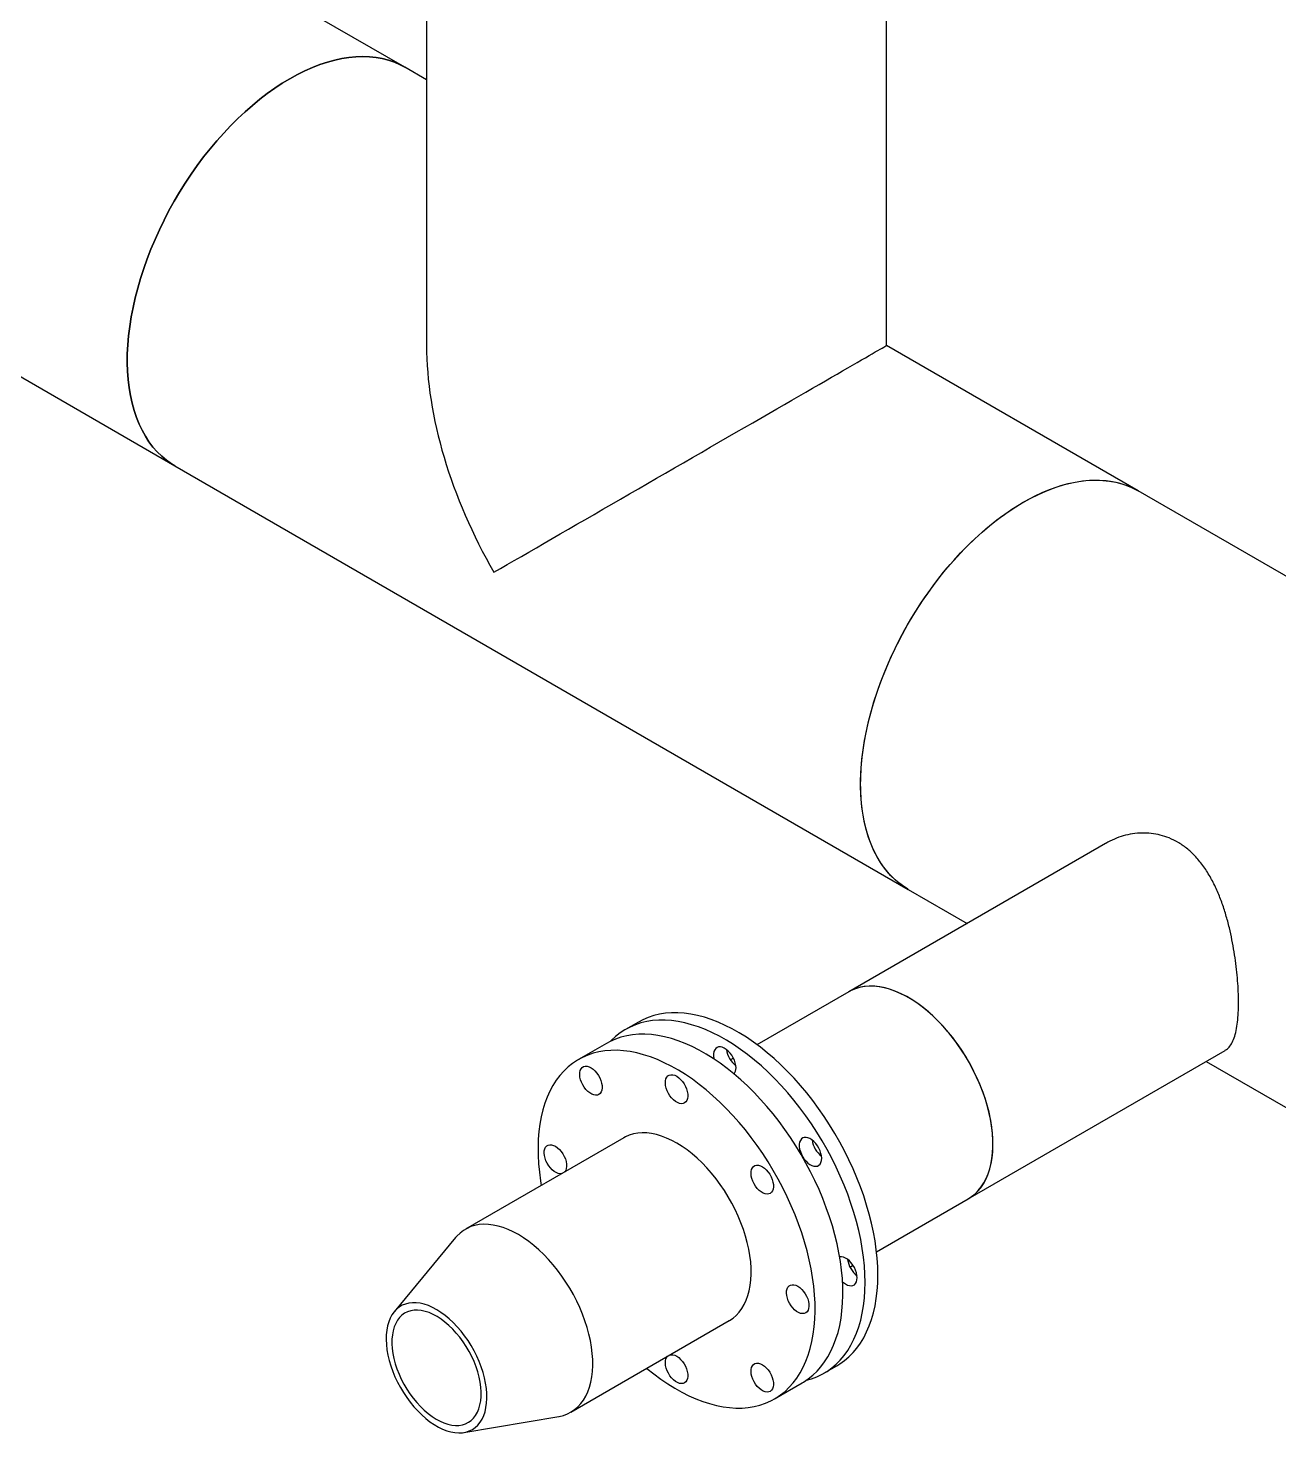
# Model space of a CAD drawing. Header units: inches. Extents: x -375 to 644, y -327 to 278.
# Drawn here: x -179.57 to -144.9, y 57.18 to 96.11 of the extents above; entities that cross this region are included whole.
import ezdxf

# ---------------------------------------------------------------- set-up
doc = ezdxf.new("R2010")
doc.units = ezdxf.units.IN
doc.header["$MEASUREMENT"] = 0

msp = doc.modelspace()

# ---------------------------------------------------------------- linework, layer by layer
at = {"color": 7, "linetype": 'Continuous', "lineweight": 25}
for p, q in [((-169.127, 95.019), (-185.39, 104.408)), ((-168.524, 100.573), (-168.524, 87.311)), ((-155.774, 87.311), (-155.774, 100.573)), ((-168.524, 94.671), (-169.127, 95.019)), ((-183.508, 88.6), (-175.501, 83.977)), ((-148.797, 83.283), (-155.774, 87.311)), ((-175.501, 83.977), (-155.172, 72.241)), ((-132.534, 73.895), (-148.797, 83.283)), ((-149.701, 73.517), (-156.823, 69.405)), ((-155.172, 72.241), (-153.541, 71.3)), ((-156.823, 69.405), (-159.365, 67.938)), ((-162.654, 68.565), (-163.007, 68.361)), ((-163.538, 67.974), (-164.309, 67.529)), ((-153.51, 63.668), (-146.389, 67.779)), ((-160.016, 67.562), (-160.1, 67.514)), ((-146.915, 67.475), (-138.908, 62.853)), ((-163.057, 65.359), (-167.448, 62.824)), ((-156.052, 62.2), (-153.51, 63.668)), ((-167.722, 62.591), (-169.421, 60.538)), ((-156.787, 61.776), (-156.703, 61.825)), ((-164.523, 57.758), (-160.132, 60.293)), ((-157.508, 58.834), (-157.154, 59.038)), ((-158.879, 58.123), (-158.109, 58.568)), ((-167.489, 57.192), (-164.862, 57.637))]:
    msp.add_line(p, q, dxfattribs=at)
at = {"color": 7, "linetype": 'Continuous', "lineweight": 25, "flags": 128}
for points in [[(-169.127, 95.019), (-169.259, 95.089), (-169.416, 95.159), (-169.58, 95.215), (-169.75, 95.26), (-169.925, 95.292), (-170.105, 95.311), (-170.291, 95.318), (-170.48, 95.312), (-170.674, 95.294), (-170.871, 95.263), (-171.071, 95.219), (-171.274, 95.163), (-171.479, 95.095), (-171.686, 95.015), (-171.895, 94.923), (-172.104, 94.819), (-172.314, 94.704)], [(-172.314, 94.704), (-172.104, 94.819), (-171.895, 94.923), (-171.686, 95.015), (-171.479, 95.095), (-171.274, 95.163), (-171.071, 95.219), (-170.871, 95.263), (-170.674, 95.294), (-170.48, 95.312), (-170.291, 95.318), (-170.105, 95.311), (-169.925, 95.292), (-169.75, 95.26), (-169.58, 95.215), (-169.416, 95.159), (-169.259, 95.089), (-169.127, 95.019)], [(-172.314, 94.704), (-172.523, 94.577), (-172.733, 94.439), (-172.941, 94.291), (-173.148, 94.132), (-173.353, 93.963), (-173.556, 93.785), (-173.757, 93.597), (-173.954, 93.4), (-174.147, 93.195), (-174.337, 92.982), (-174.522, 92.761), (-174.703, 92.534), (-174.878, 92.299), (-175.048, 92.059), (-175.211, 91.813), (-175.369, 91.562), (-175.52, 91.307), (-175.664, 91.047), (-175.8, 90.785), (-175.93, 90.519), (-176.051, 90.252), (-176.164, 89.982), (-176.269, 89.712), (-176.365, 89.441), (-176.453, 89.17), (-176.531, 88.901), (-176.601, 88.632), (-176.661, 88.365), (-176.712, 88.101), (-176.753, 87.839), (-176.785, 87.582), (-176.807, 87.328), (-176.819, 87.079), (-176.821, 86.835), (-176.814, 86.598), (-176.797, 86.366), (-176.77, 86.141), (-176.734, 85.924), (-176.688, 85.714), (-176.632, 85.512), (-176.567, 85.319), (-176.493, 85.135), (-176.41, 84.961), (-176.318, 84.796), (-176.218, 84.642), (-176.109, 84.498), (-175.991, 84.365), (-175.866, 84.243), (-175.733, 84.132), (-175.593, 84.033), (-175.501, 83.977)], [(-175.501, 83.977), (-175.593, 84.033), (-175.733, 84.132), (-175.866, 84.243), (-175.991, 84.365), (-176.109, 84.498), (-176.218, 84.642), (-176.318, 84.796), (-176.41, 84.961), (-176.493, 85.135), (-176.567, 85.319), (-176.632, 85.512), (-176.688, 85.714), (-176.734, 85.924), (-176.77, 86.141), (-176.797, 86.366), (-176.814, 86.598), (-176.821, 86.835), (-176.819, 87.079), (-176.807, 87.328), (-176.785, 87.582), (-176.753, 87.839), (-176.712, 88.101), (-176.661, 88.365), (-176.601, 88.632), (-176.531, 88.901), (-176.453, 89.17), (-176.365, 89.441), (-176.269, 89.712), (-176.164, 89.982), (-176.051, 90.252), (-175.93, 90.519), (-175.8, 90.785), (-175.664, 91.047), (-175.52, 91.307), (-175.369, 91.562), (-175.211, 91.813), (-175.048, 92.059), (-174.878, 92.299), (-174.703, 92.534), (-174.522, 92.761), (-174.337, 92.982), (-174.147, 93.195), (-173.954, 93.4), (-173.757, 93.597), (-173.556, 93.785), (-173.353, 93.963), (-173.148, 94.132), (-172.941, 94.291), (-172.733, 94.439), (-172.523, 94.577), (-172.314, 94.704)], [(-166.657, 81.028), (-166.476, 81.132), (-166.289, 81.24), (-166.096, 81.352), (-165.896, 81.467), (-165.691, 81.586), (-165.48, 81.708), (-165.264, 81.832), (-165.043, 81.96), (-164.818, 82.09), (-164.589, 82.222), (-164.356, 82.357), (-164.119, 82.493), (-163.88, 82.632), (-163.637, 82.772), (-163.393, 82.913), (-163.146, 83.055), (-162.898, 83.198), (-162.649, 83.342), (-162.399, 83.486), (-162.149, 83.631), (-161.899, 83.775), (-161.649, 83.92), (-161.4, 84.063), (-161.152, 84.207), (-160.905, 84.349), (-160.661, 84.49), (-160.419, 84.63), (-160.179, 84.768), (-159.943, 84.905), (-159.709, 85.039), (-159.48, 85.172), (-159.255, 85.302), (-159.034, 85.429), (-158.818, 85.554), (-158.607, 85.676), (-158.402, 85.794), (-158.202, 85.909), (-158.009, 86.021), (-157.822, 86.129), (-157.641, 86.233), (-157.468, 86.334), (-157.302, 86.43), (-157.143, 86.521), (-156.992, 86.608), (-156.848, 86.691), (-156.714, 86.769), (-156.587, 86.842), (-156.469, 86.91), (-156.36, 86.973), (-156.259, 87.031), (-156.168, 87.084), (-156.086, 87.131), (-156.013, 87.173), (-155.95, 87.209), (-155.897, 87.24), (-155.853, 87.266), (-155.818, 87.286), (-155.794, 87.3), (-155.779, 87.308), (-155.774, 87.311)], [(-155.172, 72.241), (-155.19, 72.252), (-155.334, 72.345), (-155.471, 72.45), (-155.6, 72.566), (-155.722, 72.694), (-155.835, 72.833), (-155.94, 72.982), (-156.036, 73.141), (-156.124, 73.311), (-156.202, 73.49), (-156.272, 73.679), (-156.332, 73.876), (-156.383, 74.082), (-156.424, 74.296), (-156.455, 74.517), (-156.477, 74.745), (-156.489, 74.98), (-156.492, 75.221), (-156.485, 75.467), (-156.468, 75.718), (-156.441, 75.974), (-156.404, 76.234), (-156.358, 76.497), (-156.303, 76.762), (-156.238, 77.03), (-156.164, 77.3), (-156.081, 77.57), (-155.989, 77.841), (-155.888, 78.111), (-155.779, 78.381), (-155.662, 78.65), (-155.537, 78.916), (-155.404, 79.181), (-155.263, 79.442), (-155.116, 79.699), (-154.962, 79.952), (-154.801, 80.201), (-154.634, 80.444), (-154.462, 80.681), (-154.284, 80.912), (-154.101, 81.137), (-153.913, 81.354), (-153.722, 81.563), (-153.526, 81.764), (-153.327, 81.956), (-153.126, 82.139), (-152.922, 82.313), (-152.716, 82.477), (-152.508, 82.63), (-152.299, 82.774), (-152.089, 82.906), (-151.88, 83.027), (-151.67, 83.137), (-151.461, 83.235), (-151.253, 83.321), (-151.047, 83.395), (-150.843, 83.457), (-150.641, 83.507), (-150.443, 83.544), (-150.247, 83.569), (-150.056, 83.581), (-149.868, 83.58), (-149.685, 83.567), (-149.507, 83.541), (-149.335, 83.503), (-149.168, 83.453), (-149.007, 83.39), (-148.853, 83.315), (-148.797, 83.283)], [(-151.984, 82.968), (-151.775, 83.083), (-151.565, 83.187), (-151.357, 83.279), (-151.15, 83.359), (-150.945, 83.428), (-150.742, 83.483), (-150.542, 83.527), (-150.345, 83.558), (-150.151, 83.576), (-149.961, 83.582), (-149.776, 83.575), (-149.596, 83.556), (-149.42, 83.524), (-149.251, 83.479), (-149.087, 83.423), (-148.929, 83.354), (-148.797, 83.283)], [(-155.172, 72.241), (-155.263, 72.297), (-155.404, 72.396), (-155.537, 72.507), (-155.662, 72.629), (-155.779, 72.762), (-155.888, 72.906), (-155.989, 73.06), (-156.081, 73.225), (-156.164, 73.4), (-156.238, 73.583), (-156.303, 73.776), (-156.358, 73.978), (-156.404, 74.188), (-156.441, 74.405), (-156.468, 74.63), (-156.485, 74.862), (-156.492, 75.1), (-156.489, 75.343), (-156.477, 75.592), (-156.455, 75.846), (-156.424, 76.103), (-156.383, 76.365), (-156.332, 76.629), (-156.272, 76.896), (-156.202, 77.165), (-156.124, 77.435), (-156.036, 77.705), (-155.94, 77.976), (-155.835, 78.246), (-155.722, 78.516), (-155.6, 78.783), (-155.471, 79.049), (-155.334, 79.312), (-155.19, 79.571), (-155.04, 79.826), (-154.882, 80.077), (-154.718, 80.323), (-154.548, 80.563), (-154.373, 80.798), (-154.193, 81.026), (-154.008, 81.246), (-153.818, 81.459), (-153.624, 81.664), (-153.427, 81.861), (-153.227, 82.049), (-153.024, 82.227), (-152.819, 82.396), (-152.612, 82.555), (-152.403, 82.703), (-152.194, 82.841), (-151.984, 82.968)], [(-153.033, 66.421), (-153.1, 66.617), (-153.175, 66.812), (-153.26, 67.007), (-153.352, 67.199), (-153.451, 67.389), (-153.558, 67.575), (-153.672, 67.756), (-153.792, 67.933), (-153.917, 68.104), (-154.048, 68.268), (-154.184, 68.425), (-154.323, 68.573), (-154.467, 68.714), (-154.613, 68.845), (-154.761, 68.967), (-154.911, 69.078), (-155.063, 69.179), (-155.214, 69.269), (-155.366, 69.347), (-155.516, 69.413), (-155.666, 69.468), (-155.813, 69.51), (-155.957, 69.539), (-156.098, 69.556), (-156.235, 69.56), (-156.368, 69.552), (-156.496, 69.531), (-156.618, 69.498), (-156.734, 69.452), (-156.823, 69.405)], [(-153.51, 63.668), (-153.419, 63.727), (-153.322, 63.805), (-153.232, 63.895), (-153.151, 63.995), (-153.078, 64.107), (-153.013, 64.228), (-152.958, 64.36), (-152.912, 64.5), (-152.876, 64.649), (-152.849, 64.806), (-152.832, 64.97), (-152.824, 65.141), (-152.827, 65.317), (-152.839, 65.499), (-152.861, 65.685), (-152.893, 65.875), (-152.934, 66.067), (-152.985, 66.262), (-153.044, 66.457), (-153.113, 66.653), (-153.19, 66.848), (-153.276, 67.042), (-153.369, 67.234), (-153.47, 67.423), (-153.579, 67.608), (-153.693, 67.789), (-153.814, 67.965), (-153.941, 68.134), (-154.073, 68.297), (-154.209, 68.453), (-154.349, 68.6), (-154.493, 68.739), (-154.64, 68.868), (-154.789, 68.988), (-154.939, 69.098), (-155.091, 69.196), (-155.242, 69.284), (-155.394, 69.36), (-155.544, 69.424), (-155.693, 69.476), (-155.84, 69.516), (-155.983, 69.543), (-156.124, 69.558), (-156.26, 69.56), (-156.392, 69.549), (-156.519, 69.526), (-156.639, 69.49), (-156.754, 69.442), (-156.823, 69.405)], [(-156.369, 61.353), (-156.373, 61.581), (-156.388, 61.815), (-156.413, 62.053), (-156.447, 62.295), (-156.491, 62.54), (-156.544, 62.788), (-156.607, 63.038), (-156.679, 63.289), (-156.76, 63.541), (-156.85, 63.794), (-156.948, 64.046), (-157.055, 64.296), (-157.17, 64.545), (-157.292, 64.792), (-157.423, 65.035), (-157.56, 65.275), (-157.704, 65.511), (-157.855, 65.742), (-158.011, 65.967), (-158.174, 66.186), (-158.341, 66.399), (-158.514, 66.605), (-158.691, 66.803), (-158.871, 66.993), (-159.056, 67.175), (-159.243, 67.348), (-159.433, 67.511), (-159.625, 67.664), (-159.819, 67.807), (-160.013, 67.939), (-160.209, 68.06), (-160.404, 68.17), (-160.599, 68.268), (-160.793, 68.355), (-160.986, 68.43), (-161.177, 68.492), (-161.366, 68.542), (-161.552, 68.58), (-161.735, 68.605), (-161.913, 68.617), (-162.088, 68.617), (-162.258, 68.604), (-162.423, 68.578), (-162.583, 68.54), (-162.737, 68.489), (-162.884, 68.426), (-163.025, 68.351), (-163.159, 68.263), (-163.285, 68.164), (-163.404, 68.054), (-163.422, 68.035)], [(-156.015, 61.557), (-156.02, 61.785), (-156.035, 62.019), (-156.059, 62.257), (-156.093, 62.499), (-156.137, 62.744), (-156.19, 62.992), (-156.253, 63.242), (-156.325, 63.493), (-156.406, 63.746), (-156.496, 63.998), (-156.594, 64.25), (-156.701, 64.5), (-156.816, 64.749), (-156.939, 64.996), (-157.069, 65.239), (-157.206, 65.479), (-157.351, 65.715), (-157.501, 65.946), (-157.658, 66.171), (-157.82, 66.391), (-157.988, 66.603), (-158.16, 66.809), (-158.337, 67.007), (-158.518, 67.198), (-158.702, 67.379), (-158.89, 67.552), (-159.08, 67.715), (-159.272, 67.868), (-159.465, 68.011), (-159.66, 68.143), (-159.855, 68.264), (-160.051, 68.374), (-160.246, 68.473), (-160.44, 68.559), (-160.633, 68.634), (-160.824, 68.696), (-161.012, 68.746), (-161.198, 68.784), (-161.381, 68.809), (-161.56, 68.821), (-161.735, 68.821), (-161.905, 68.808), (-162.07, 68.782), (-162.229, 68.744), (-162.383, 68.693), (-162.53, 68.63), (-162.654, 68.565)], [(-157.276, 62.92), (-157.355, 63.171), (-157.443, 63.422), (-157.539, 63.673), (-157.644, 63.923), (-157.758, 64.171), (-157.879, 64.416), (-158.007, 64.659), (-158.143, 64.898), (-158.286, 65.133), (-158.435, 65.364), (-158.59, 65.589), (-158.751, 65.808), (-158.918, 66.02), (-159.089, 66.225), (-159.265, 66.423), (-159.444, 66.613), (-159.628, 66.794), (-159.814, 66.966), (-160.003, 67.129), (-160.194, 67.281), (-160.386, 67.424), (-160.58, 67.556), (-160.775, 67.676), (-160.969, 67.786), (-161.163, 67.884), (-161.357, 67.97), (-161.548, 68.044), (-161.739, 68.105), (-161.926, 68.155), (-162.111, 68.191), (-162.293, 68.216), (-162.47, 68.227), (-162.644, 68.226), (-162.813, 68.212), (-162.977, 68.185), (-163.135, 68.146), (-163.287, 68.094), (-163.433, 68.03), (-163.538, 67.974)], [(-158.047, 62.475), (-158.126, 62.726), (-158.214, 62.977), (-158.31, 63.228), (-158.415, 63.477), (-158.528, 63.726), (-158.649, 63.971), (-158.778, 64.214), (-158.914, 64.453), (-159.056, 64.688), (-159.206, 64.919), (-159.361, 65.144), (-159.522, 65.363), (-159.688, 65.575), (-159.86, 65.78), (-160.035, 65.978), (-160.215, 66.168), (-160.398, 66.349), (-160.585, 66.521), (-160.774, 66.684), (-160.965, 66.836), (-161.157, 66.979), (-161.351, 67.111), (-161.545, 67.231), (-161.74, 67.341), (-161.934, 67.439), (-162.127, 67.525), (-162.319, 67.599), (-162.509, 67.66), (-162.697, 67.71), (-162.882, 67.746), (-163.063, 67.771), (-163.241, 67.782), (-163.415, 67.781), (-163.584, 67.767), (-163.747, 67.74), (-163.906, 67.701), (-164.058, 67.649), (-164.204, 67.585), (-164.343, 67.508), (-164.475, 67.42), (-164.6, 67.32), (-164.717, 67.208), (-164.827, 67.085), (-164.927, 66.951), (-165.02, 66.806), (-165.103, 66.652), (-165.177, 66.487), (-165.243, 66.313), (-165.299, 66.13), (-165.345, 65.939), (-165.382, 65.739), (-165.409, 65.533), (-165.426, 65.319), (-165.433, 65.099), (-165.431, 64.873), (-165.419, 64.641), (-165.396, 64.405), (-165.365, 64.165), (-165.344, 64.039)], [(-159.946, 67.297), (-159.951, 67.364), (-159.966, 67.434), (-159.991, 67.506), (-160.023, 67.577), (-160.064, 67.645), (-160.11, 67.707), (-160.161, 67.762), (-160.216, 67.808), (-160.272, 67.843), (-160.327, 67.866), (-160.38, 67.877), (-160.429, 67.875), (-160.473, 67.86), (-160.509, 67.833), (-160.538, 67.794), (-160.558, 67.745), (-160.567, 67.687), (-160.567, 67.623), (-160.558, 67.554), (-160.554, 67.539)], [(-164.257, 66.968), (-164.273, 67.039), (-164.28, 67.107), (-164.277, 67.17), (-164.264, 67.225), (-164.241, 67.271), (-164.21, 67.306), (-164.171, 67.33), (-164.126, 67.341), (-164.075, 67.339), (-164.021, 67.324), (-163.966, 67.297), (-163.91, 67.258), (-163.857, 67.21), (-163.807, 67.152), (-163.762, 67.088), (-163.724, 67.019), (-163.694, 66.947), (-163.672, 66.875), (-163.66, 66.806), (-163.658, 66.74), (-163.667, 66.681), (-163.684, 66.63), (-163.711, 66.59), (-163.747, 66.56), (-163.789, 66.543), (-163.837, 66.538), (-163.89, 66.546), (-163.945, 66.567), (-164, 66.6), (-164.055, 66.644), (-164.107, 66.697), (-164.155, 66.759), (-164.196, 66.826), (-164.231, 66.896), (-164.257, 66.968)], [(-161.882, 66.733), (-161.898, 66.804), (-161.905, 66.872), (-161.902, 66.935), (-161.889, 66.99), (-161.866, 67.036), (-161.835, 67.071), (-161.796, 67.094), (-161.751, 67.105), (-161.7, 67.104), (-161.646, 67.089), (-161.591, 67.062), (-161.535, 67.023), (-161.482, 66.975), (-161.432, 66.917), (-161.387, 66.853), (-161.349, 66.784), (-161.319, 66.712), (-161.297, 66.64), (-161.285, 66.571), (-161.283, 66.505), (-161.292, 66.446), (-161.309, 66.395), (-161.336, 66.355), (-161.372, 66.325), (-161.414, 66.308), (-161.462, 66.303), (-161.515, 66.311), (-161.57, 66.332), (-161.625, 66.365), (-161.68, 66.409), (-161.732, 66.462), (-161.78, 66.524), (-161.821, 66.59), (-161.856, 66.661), (-161.882, 66.733)], [(-153.51, 63.668), (-153.438, 63.714), (-153.339, 63.79), (-153.248, 63.877), (-153.165, 63.976), (-153.091, 64.086), (-153.025, 64.205), (-152.968, 64.335), (-152.92, 64.474), (-152.882, 64.621), (-152.853, 64.777), (-152.834, 64.939), (-152.825, 65.109), (-152.826, 65.284), (-152.836, 65.465), (-152.856, 65.651), (-152.886, 65.84), (-152.926, 66.031), (-152.975, 66.226), (-153.033, 66.421)], [(-159.683, 62.637), (-159.742, 62.821), (-159.81, 63.005), (-159.887, 63.189), (-159.972, 63.37), (-160.064, 63.549), (-160.164, 63.725), (-160.27, 63.896), (-160.383, 64.063), (-160.501, 64.223), (-160.625, 64.377), (-160.753, 64.523), (-160.886, 64.661), (-161.022, 64.791), (-161.16, 64.911), (-161.301, 65.021), (-161.443, 65.121), (-161.585, 65.209), (-161.728, 65.287), (-161.87, 65.352), (-162.011, 65.406), (-162.15, 65.447), (-162.286, 65.476), (-162.418, 65.492), (-162.547, 65.496), (-162.672, 65.487), (-162.791, 65.465), (-162.905, 65.43), (-163.012, 65.384), (-163.057, 65.359)], [(-165.24, 64.793), (-165.257, 64.865), (-165.264, 64.932), (-165.261, 64.995), (-165.248, 65.05), (-165.225, 65.096), (-165.194, 65.131), (-165.155, 65.155), (-165.109, 65.166), (-165.059, 65.164), (-165.005, 65.149), (-164.949, 65.122), (-164.894, 65.084), (-164.84, 65.035), (-164.79, 64.978), (-164.746, 64.913), (-164.707, 64.844), (-164.677, 64.773), (-164.656, 64.701), (-164.644, 64.631), (-164.642, 64.566), (-164.65, 64.507), (-164.668, 64.456), (-164.695, 64.415), (-164.698, 64.411)], [(-157.571, 64.79), (-157.576, 64.857), (-157.591, 64.927), (-157.616, 64.999), (-157.648, 65.07), (-157.689, 65.138), (-157.735, 65.2), (-157.786, 65.255), (-157.841, 65.301), (-157.897, 65.336), (-157.952, 65.359), (-158.005, 65.37), (-158.054, 65.368), (-158.098, 65.353), (-158.134, 65.326), (-158.163, 65.287), (-158.183, 65.238), (-158.192, 65.18), (-158.192, 65.116), (-158.183, 65.047), (-158.163, 64.975), (-158.134, 64.903), (-158.098, 64.834), (-158.054, 64.768), (-158.005, 64.709), (-157.952, 64.659), (-157.897, 64.618), (-157.841, 64.589), (-157.786, 64.572), (-157.735, 64.568), (-157.689, 64.576), (-157.648, 64.597), (-157.616, 64.631), (-157.591, 64.675), (-157.576, 64.728), (-157.571, 64.79)], [(-164.774, 64.368), (-164.821, 64.363), (-164.873, 64.372), (-164.928, 64.393), (-164.984, 64.426), (-165.039, 64.47), (-165.091, 64.523), (-165.139, 64.584), (-165.18, 64.651), (-165.214, 64.721), (-165.24, 64.793)], [(-159.507, 64.226), (-159.523, 64.297), (-159.53, 64.365), (-159.527, 64.427), (-159.514, 64.483), (-159.491, 64.529), (-159.46, 64.564), (-159.421, 64.587), (-159.376, 64.598), (-159.325, 64.597), (-159.271, 64.582), (-159.216, 64.555), (-159.16, 64.516), (-159.107, 64.468), (-159.057, 64.41), (-159.012, 64.346), (-158.974, 64.277), (-158.944, 64.205), (-158.922, 64.133), (-158.91, 64.064), (-158.908, 63.998), (-158.917, 63.939), (-158.934, 63.888), (-158.961, 63.848), (-158.997, 63.818), (-159.039, 63.801), (-159.087, 63.796), (-159.14, 63.804), (-159.195, 63.825), (-159.25, 63.858), (-159.305, 63.902), (-159.357, 63.955), (-159.405, 64.016), (-159.446, 64.083), (-159.481, 64.154), (-159.507, 64.226)], [(-164.074, 60.102), (-164.133, 60.286), (-164.201, 60.471), (-164.278, 60.654), (-164.363, 60.836), (-164.455, 61.015), (-164.555, 61.19), (-164.661, 61.362), (-164.774, 61.528), (-164.892, 61.688), (-165.016, 61.842), (-165.144, 61.988), (-165.277, 62.126), (-165.413, 62.256), (-165.551, 62.376), (-165.692, 62.486), (-165.834, 62.586), (-165.976, 62.674), (-166.119, 62.752), (-166.261, 62.817), (-166.402, 62.871), (-166.541, 62.912), (-166.677, 62.941), (-166.81, 62.958), (-166.938, 62.961), (-167.063, 62.952), (-167.182, 62.93), (-167.296, 62.896), (-167.403, 62.849), (-167.503, 62.79), (-167.597, 62.719), (-167.682, 62.636), (-167.722, 62.591)], [(-158.109, 58.568), (-158.074, 58.589), (-157.942, 58.677), (-157.817, 58.778), (-157.7, 58.889), (-157.591, 59.012), (-157.49, 59.146), (-157.398, 59.291), (-157.314, 59.445), (-157.24, 59.61), (-157.175, 59.784), (-157.119, 59.967), (-157.072, 60.158), (-157.036, 60.358), (-157.009, 60.565), (-156.991, 60.778), (-156.984, 60.999), (-156.987, 61.225), (-156.999, 61.456), (-157.021, 61.692), (-157.053, 61.932), (-157.094, 62.175), (-157.146, 62.422), (-157.206, 62.67), (-157.276, 62.92)], [(-162.419, 58.972), (-162.415, 58.968), (-162.224, 58.816), (-162.031, 58.673), (-161.837, 58.542), (-161.643, 58.421), (-161.448, 58.311), (-161.254, 58.213), (-161.061, 58.127), (-160.869, 58.053), (-160.679, 57.992), (-160.491, 57.942), (-160.306, 57.906), (-160.125, 57.882), (-159.947, 57.87), (-159.773, 57.871), (-159.605, 57.885), (-159.441, 57.912), (-159.283, 57.951), (-159.13, 58.003), (-158.984, 58.067), (-158.845, 58.144), (-158.713, 58.232), (-158.588, 58.333), (-158.471, 58.444), (-158.362, 58.567), (-158.261, 58.701), (-158.169, 58.846), (-158.085, 59), (-158.011, 59.165), (-157.946, 59.339), (-157.89, 59.522), (-157.843, 59.713), (-157.807, 59.913), (-157.78, 60.12), (-157.762, 60.333), (-157.755, 60.554), (-157.757, 60.78), (-157.77, 61.011), (-157.792, 61.247), (-157.824, 61.487), (-157.865, 61.73), (-157.916, 61.977), (-157.977, 62.225), (-158.047, 62.475)], [(-160.132, 60.293), (-160.125, 60.297), (-160.028, 60.362), (-159.939, 60.438), (-159.857, 60.527), (-159.784, 60.626), (-159.719, 60.735), (-159.663, 60.855), (-159.617, 60.984), (-159.58, 61.122), (-159.552, 61.268), (-159.534, 61.421), (-159.526, 61.581), (-159.528, 61.747), (-159.54, 61.918), (-159.561, 62.093), (-159.593, 62.272), (-159.633, 62.454), (-159.683, 62.637)], [(-156.588, 61.479), (-156.593, 61.546), (-156.608, 61.617), (-156.632, 61.689), (-156.665, 61.76), (-156.705, 61.828), (-156.751, 61.89), (-156.803, 61.945), (-156.857, 61.991), (-156.913, 62.026), (-156.968, 62.049), (-157.021, 62.06), (-157.07, 62.057), (-157.073, 62.057)], [(-157.154, 59.038), (-157.069, 59.091), (-156.939, 59.184), (-156.816, 59.289), (-156.701, 59.405), (-156.594, 59.533), (-156.496, 59.671), (-156.406, 59.819), (-156.325, 59.978), (-156.253, 60.146), (-156.19, 60.324), (-156.137, 60.51), (-156.093, 60.705), (-156.059, 60.907), (-156.035, 61.117), (-156.02, 61.334), (-156.015, 61.557)], [(-158.523, 60.916), (-158.539, 60.987), (-158.546, 61.055), (-158.543, 61.117), (-158.53, 61.172), (-158.508, 61.218), (-158.476, 61.253), (-158.437, 61.277), (-158.392, 61.288), (-158.341, 61.286), (-158.287, 61.271), (-158.232, 61.244), (-158.176, 61.206), (-158.123, 61.157), (-158.073, 61.1), (-158.028, 61.035), (-157.99, 60.966), (-157.96, 60.895), (-157.938, 60.823), (-157.927, 60.753), (-157.925, 60.688), (-157.933, 60.629), (-157.951, 60.578), (-157.978, 60.537), (-158.013, 60.507), (-158.055, 60.49), (-158.104, 60.486), (-158.156, 60.494), (-158.211, 60.515), (-158.267, 60.548), (-158.322, 60.592), (-158.374, 60.645), (-158.421, 60.706), (-158.463, 60.773), (-158.497, 60.844), (-158.523, 60.916)], [(-157.997, 58.638), (-157.855, 58.679), (-157.704, 58.736), (-157.56, 58.805), (-157.423, 58.887), (-157.292, 58.98), (-157.17, 59.085), (-157.055, 59.201), (-156.948, 59.329), (-156.85, 59.467), (-156.76, 59.615), (-156.679, 59.774), (-156.607, 59.942), (-156.544, 60.12), (-156.491, 60.306), (-156.447, 60.501), (-156.413, 60.703), (-156.388, 60.913), (-156.373, 61.13), (-156.369, 61.353)], [(-156.993, 61.371), (-156.968, 61.348), (-156.913, 61.308), (-156.857, 61.279), (-156.803, 61.261), (-156.751, 61.257), (-156.705, 61.266), (-156.665, 61.287), (-156.632, 61.32), (-156.608, 61.364), (-156.593, 61.418), (-156.588, 61.479)], [(-166.957, 58.857), (-167.006, 59.008), (-167.064, 59.159), (-167.131, 59.309), (-167.205, 59.456), (-167.286, 59.6), (-167.374, 59.74), (-167.469, 59.874), (-167.568, 60.002), (-167.673, 60.123), (-167.782, 60.237), (-167.893, 60.341), (-168.008, 60.436), (-168.124, 60.52), (-168.241, 60.594), (-168.358, 60.657), (-168.474, 60.707), (-168.588, 60.746), (-168.7, 60.773), (-168.809, 60.786), (-168.915, 60.788), (-169.015, 60.776), (-169.11, 60.752), (-169.199, 60.716), (-169.281, 60.667), (-169.356, 60.607), (-169.424, 60.535), (-169.483, 60.453), (-169.533, 60.36), (-169.574, 60.257), (-169.606, 60.146), (-169.629, 60.026), (-169.642, 59.899), (-169.645, 59.766), (-169.638, 59.627), (-169.622, 59.484), (-169.596, 59.337), (-169.56, 59.188), (-169.515, 59.037), (-169.461, 58.886), (-169.399, 58.736), (-169.329, 58.587), (-169.251, 58.441), (-169.166, 58.299), (-169.075, 58.162), (-168.978, 58.031), (-168.876, 57.906), (-168.769, 57.789), (-168.659, 57.68), (-168.546, 57.58), (-168.43, 57.491), (-168.314, 57.411), (-168.197, 57.343), (-168.08, 57.286), (-167.965, 57.242), (-167.851, 57.209), (-167.74, 57.189), (-167.633, 57.181), (-167.53, 57.186), (-167.433, 57.204), (-167.341, 57.234), (-167.255, 57.277), (-167.176, 57.331), (-167.105, 57.397), (-167.042, 57.475), (-166.987, 57.562), (-166.941, 57.66), (-166.904, 57.767), (-166.877, 57.883), (-166.859, 58.006), (-166.851, 58.136), (-166.853, 58.273), (-166.865, 58.414), (-166.886, 58.559), (-166.917, 58.707), (-166.957, 58.857)], [(-167.105, 58.872), (-167.152, 59.015), (-167.208, 59.158), (-167.272, 59.3), (-167.344, 59.439), (-167.423, 59.574), (-167.509, 59.705), (-167.601, 59.83), (-167.699, 59.948), (-167.8, 60.059), (-167.905, 60.16), (-168.013, 60.253), (-168.123, 60.335), (-168.234, 60.406), (-168.345, 60.466), (-168.455, 60.513), (-168.564, 60.549), (-168.67, 60.572), (-168.772, 60.582), (-168.871, 60.579), (-168.964, 60.564), (-169.052, 60.535), (-169.133, 60.495), (-169.207, 60.442), (-169.273, 60.377), (-169.331, 60.301), (-169.38, 60.215), (-169.42, 60.119), (-169.451, 60.013), (-169.472, 59.899), (-169.483, 59.778), (-169.485, 59.651), (-169.476, 59.518), (-169.457, 59.381), (-169.429, 59.24), (-169.391, 59.098), (-169.344, 58.955), (-169.288, 58.812), (-169.224, 58.67), (-169.152, 58.531), (-169.072, 58.395), (-168.986, 58.265), (-168.894, 58.14), (-168.797, 58.022), (-168.696, 57.911), (-168.59, 57.81), (-168.482, 57.717), (-168.373, 57.635), (-168.262, 57.564), (-168.151, 57.504), (-168.041, 57.457), (-167.932, 57.421), (-167.826, 57.398), (-167.724, 57.388), (-167.625, 57.391), (-167.532, 57.406), (-167.444, 57.434), (-167.363, 57.475), (-167.289, 57.528), (-167.223, 57.593), (-167.165, 57.668), (-167.116, 57.755), (-167.075, 57.851), (-167.045, 57.957), (-167.024, 58.07), (-167.012, 58.192), (-167.011, 58.319), (-167.02, 58.452), (-167.038, 58.589), (-167.067, 58.729), (-167.105, 58.872)], [(-164.862, 57.637), (-164.847, 57.64), (-164.731, 57.668), (-164.62, 57.709), (-164.516, 57.762), (-164.419, 57.827), (-164.33, 57.904), (-164.248, 57.992), (-164.175, 58.091), (-164.11, 58.2), (-164.054, 58.32), (-164.008, 58.449), (-163.971, 58.587), (-163.943, 58.733), (-163.925, 58.886), (-163.917, 59.046), (-163.919, 59.212), (-163.931, 59.383), (-163.952, 59.558), (-163.984, 59.737), (-164.024, 59.919), (-164.074, 60.102)], [(-161.882, 58.976), (-161.898, 59.047), (-161.905, 59.115), (-161.902, 59.177), (-161.889, 59.233), (-161.866, 59.278), (-161.847, 59.303)], [(-161.775, 59.344), (-161.751, 59.348), (-161.7, 59.346), (-161.646, 59.332), (-161.591, 59.305), (-161.535, 59.266), (-161.482, 59.217), (-161.432, 59.16), (-161.387, 59.096), (-161.349, 59.027), (-161.319, 58.955), (-161.297, 58.883), (-161.285, 58.813), (-161.283, 58.748), (-161.292, 58.689), (-161.309, 58.638), (-161.336, 58.597), (-161.372, 58.568), (-161.414, 58.551), (-161.462, 58.546), (-161.515, 58.554), (-161.57, 58.575), (-161.625, 58.608), (-161.68, 58.652), (-161.732, 58.705), (-161.78, 58.766), (-161.821, 58.833), (-161.856, 58.904), (-161.882, 58.976), (-161.882, 58.976)], [(-159.507, 58.741), (-159.523, 58.812), (-159.53, 58.88), (-159.527, 58.942), (-159.514, 58.997), (-159.491, 59.043), (-159.46, 59.079), (-159.421, 59.102), (-159.376, 59.113), (-159.325, 59.111), (-159.271, 59.097), (-159.216, 59.07), (-159.16, 59.031), (-159.107, 58.982), (-159.057, 58.925), (-159.012, 58.861), (-158.974, 58.792), (-158.944, 58.72), (-158.922, 58.648), (-158.91, 58.578), (-158.908, 58.513), (-158.917, 58.454), (-158.934, 58.403), (-158.961, 58.362), (-158.997, 58.333), (-159.039, 58.315), (-159.087, 58.311), (-159.14, 58.319), (-159.195, 58.34), (-159.25, 58.373), (-159.305, 58.417), (-159.357, 58.47), (-159.405, 58.531), (-159.446, 58.598), (-159.481, 58.669), (-159.507, 58.741)]]:
    msp.add_lwpolyline(points, dxfattribs=at)
at = {"color": 7, "linetype": 'Continuous', "lineweight": 25}
for centre, radius, start, end in [((-159.517, 67.904), 0.702, 188.0887, 231.9059), ((-160.193, 67.28), 0.247, 321.448, 3.7917), ((-157.142, 65.397), 0.702, 188.0887, 231.9059), ((-156.158, 62.086), 0.702, 188.0887, 231.9059)]:
    msp.add_arc(centre, radius, start, end, dxfattribs=at)
msp.add_ellipse((-162.149, 83.63), major_axis=(-4.508, 7.808), ratio=0.577335, start_param=0.785358, end_param=1.570756, dxfattribs=at)
msp.add_open_spline([(-146.391, 67.783), (-146.376, 67.79), (-146.324, 67.816), (-146.25, 67.898), (-146.17, 68.034), (-146.106, 68.217), (-146.061, 68.435), (-146.032, 68.685), (-146.018, 68.959), (-146.018, 69.251), (-146.03, 69.556), (-146.054, 69.864), (-146.089, 70.185), (-146.136, 70.514), (-146.197, 70.847), (-146.272, 71.19), (-146.366, 71.539), (-146.48, 71.888), (-146.617, 72.231), (-146.781, 72.561), (-146.974, 72.871), (-147.189, 73.14), (-147.423, 73.362), (-147.672, 73.539), (-147.928, 73.668), (-148.185, 73.75), (-148.437, 73.796), (-148.694, 73.807), (-148.954, 73.785), (-149.212, 73.728), (-149.465, 73.642), (-149.621, 73.558), (-149.7, 73.515)], degree=3, knots=[0, 0, 0, 0, 0.013888, 0.048988, 0.0867, 0.124542, 0.162226, 0.197046, 0.231996, 0.266806, 0.298348, 0.329992, 0.361544, 0.393498, 0.425544, 0.457512, 0.492687, 0.527961, 0.563137, 0.600871, 0.638733, 0.676431, 0.71107, 0.745847, 0.780476, 0.810852, 0.841325, 0.871717, 0.903493, 0.935353, 0.967142, 1, 1, 1, 1], dxfattribs=at)

doc.saveas('drawing.dxf')
